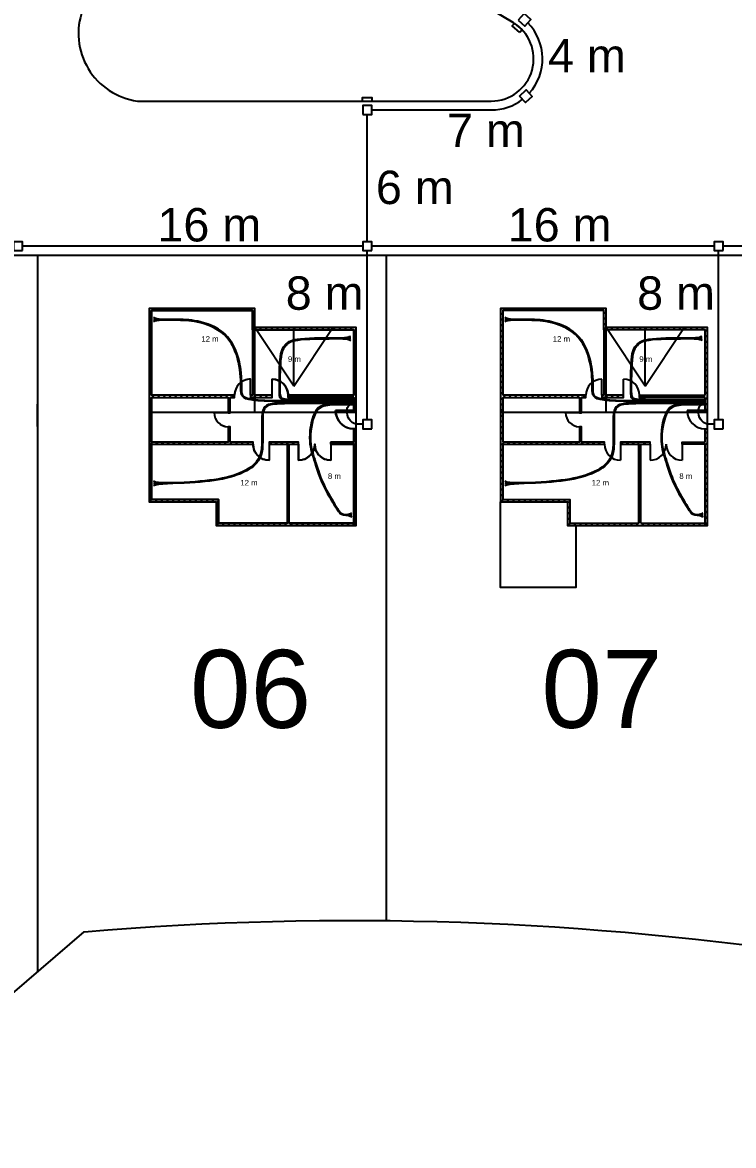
# Model space of a CAD drawing. Header units: millimetres. Extents: x 215 to 341, y 118 to 226.
# Drawn here: x 256.9 to 288.9, y 118.4 to 168.8 of the extents above; entities that cross this region are included whole.
import ezdxf

# ---------------------------------------------------------------- set-up
doc = ezdxf.new("R2010")
doc.units = ezdxf.units.MM
for name, color, linetype in [('AÑADIDOS', 7, 'Continuous'), ('CANALIZACION INTERIOR', 94, 'Continuous'), ('CANALIZACION INTERIOR 4 y 6', 94, 'Continuous'), ('CANALIZACION PRINCIPAL', 245, 'Continuous'), ('CANALIZACION SECUNDARIA', 170, 'Continuous'), ('CANALIZACIONES IMPRIMIR', 84, 'Continuous'), ('CUBIERTAS', 7, 'Continuous'), ('NUMERACIÓN VIVIENDAS', 7, 'Continuous'), ('PARCELAS', 7, 'Continuous'), ('PLANTAS', 7, 'Continuous'), ('PLANTAS 4 Y 6 PARA IMPRESION', 7, 'Continuous'), ('TEXTO', 7, 'Continuous')]:
    doc.layers.add(name, color=color, linetype=linetype)
doc.styles.get("Standard").update_dxf_attribs({"font": 'arial.ttf'})
pattern_1 = [(45, (-3057.65596, -1891.84073), (-0.127279221, 0.127279221), []), (45, (-3057.65236, -1891.84073), (-0.127279221, 0.127279221), [])]

# ---------------------------------------------------------------- blocks, each defined once
blk = doc.blocks.new('TRAZADO INTERIOR1')
at = {"layer": 'PLANTAS'}
h = blk.add_hatch(dxfattribs=at)
h.set_pattern_fill('JIS_LC_20', color=256, scale=0.009)
h.set_pattern_definition(pattern_1)
h.paths.add_polyline_path([(4.741, -0.963), (9.192, -0.963), (9.192, -3.9), (6.241, -3.9), (6.241, -4), (9.192, -4), (9.192, -4.59), (9.292, -4.59), (9.292, -0.863), (4.741, -0.863), (4.741, 0), (0, 0), (0, -0.863), (0, -8.68), (3.01, -8.68), (3.01, -9.744), (9.292, -9.744), (9.292, -8.68), (9.292, -5.41), (9.192, -5.41), (9.192, -6), (8.152, -6), (8.152, -6.1), (9.192, -6.1), (9.192, -8.68), (9.192, -9.644), (6.292, -9.644), (6.292, -6.1), (6.712, -6.1), (6.712, -6), (5.385, -6), (5.385, -6.1), (6.192, -6.1), (6.192, -9.644), (3.11, -9.644), (3.11, -8.58), (0.1, -8.58), (0.1, -6.1), (4.665, -6.1), (4.665, -6), (3.641, -6), (3.641, -5.31), (3.541, -5.31), (3.541, -6), (0.1, -6), (0.1, -4), (3.541, -4), (3.541, -4.69), (3.641, -4.69), (3.641, -4), (3.831, -4), (3.831, -3.9), (0.1, -3.9), (0.1, -0.863), (0.1, -0.1), (4.641, -0.1), (4.641, -0.963), (4.641, -3.9), (4.551, -3.9), (4.551, -4), (4.741, -4), (5.521, -4), (5.521, -3.9), (4.741, -3.9)])
for p, q in [((9.192, -4.59), (9.292, -4.59)), ((9.192, -5.41), (9.292, -5.41)), ((9.292, -7.28), (9.292, -7.28))]:
    blk.add_line(p, q)
for points in [[(9.292, -4.59), (9.292, -0.863), (4.741, -0.863), (4.741, 0), (0, 0), (0, -0.863), (0, -8.68), (3.01, -8.68), (3.01, -9.744), (9.292, -9.744), (9.292, -8.68), (9.292, -5.41)], [(4.641, -0.963), (4.641, -0.1), (0.1, -0.1), (0.1, -0.863), (0.1, -3.9)], [(4.641, -0.863), (4.641, -3.9), (4.551, -3.9), (4.551, -4), (5.521, -4), (5.521, -3.9), (4.741, -3.9), (4.741, -0.963)], [(9.192, -3.9), (9.192, -0.963), (4.741, -0.963)], [(0.1, -4), (3.541, -4), (3.541, -4.69), (3.641, -4.69), (3.641, -4), (3.831, -4), (3.831, -3.9), (0.1, -3.9)], [(0.1, -4), (0.1, -6)], [(3.759, -4), (3.831, -4), (3.641, -4)], [(4.61, -4), (4.741, -4), (4.551, -4)], [(9.192, -4), (6.241, -4), (6.241, -3.9), (9.192, -3.9)], [(9.192, -4.59), (9.192, -4)], [(0.1, -6.1), (4.665, -6.1), (4.665, -6), (3.641, -6), (3.641, -5.31), (3.541, -5.31), (3.541, -6), (0.1, -6)], [(9.192, -6), (9.192, -5.41)], [(6.292, -9.644), (6.292, -6.1), (6.712, -6.1), (6.712, -6), (5.385, -6), (5.385, -6.1), (6.192, -6.1), (6.192, -9.644)], [(9.192, -6.1), (8.152, -6.1), (8.152, -6), (9.192, -6)], [(0.1, -6.1), (0.1, -8.58), (3.11, -8.58), (3.11, -9.644), (6.192, -9.644)], [(6.292, -9.644), (9.192, -9.644), (9.192, -8.68), (9.192, -6.1)]]:
    blk.add_lwpolyline(points)
for p, q in [((4.551, -3.9), (4.551, -3.18)), ((5.521, -3.9), (5.521, -3.18)), ((3.541, -4.69), (2.921, -4.69)), ((9.192, -4.59), (8.372, -4.59)), ((5.385, -6.1), (5.385, -6.82)), ((6.712, -6.1), (6.712, -6.82)), ((8.152, -6.1), (8.152, -6.82))]:
    blk.add_line(p, q, dxfattribs=at)
for centre, radius, start, end in [((4.551, -3.9), 0.72, 90, 180), ((5.521, -3.9), 0.72, 0, 90), ((3.541, -4.69), 0.62, 180, 270), ((9.192, -4.59), 0.82, 180, 270), ((5.385, -6.1), 0.72, 180, 270), ((6.712, -6.1), 0.72, 270, 0), ((8.152, -6.1), 0.72, 180, 270)]:
    blk.add_arc(centre, radius, start, end, dxfattribs=at)
blk = doc.blocks.new('TRAZADO INTERIOR')
for p, q in [((4.741, 0), (0, 0)), ((0, 0), (0, -0.863)), ((4.741, -0.863), (4.741, 0)), ((0, -0.863), (0, -8.68)), ((4.741, -4.655), (4.741, -0.863)), ((9.292, -0.863), (4.741, -0.863)), ((6.491, -3.487), (4.741, -0.863)), ((6.491, -3.487), (6.491, -0.863)), ((6.491, -3.487), (8.242, -0.863)), ((9.292, -8.68), (9.292, -0.863)), ((0, -4.655), (9.292, -4.655)), ((0, -8.68), (3.01, -8.68))]:
    blk.add_line(p, q)
blk.add_lwpolyline([(3.01, -8.68), (3.01, -9.744), (9.292, -9.744), (9.292, -8.68)])
blk = doc.blocks.new('Dibujo1')
at = {"layer": 'PLANTAS 4 Y 6 PARA IMPRESION'}
h = blk.add_hatch(dxfattribs=at)
h.set_pattern_fill('JIS_LC_20', color=256, scale=0.009)
h.set_pattern_definition(pattern_1)
h.paths.add_polyline_path([(4.741, -0.963), (9.192, -0.963), (9.192, -3.9), (6.241, -3.9), (6.241, -4), (9.192, -4), (9.192, -4.59), (9.292, -4.59), (9.292, -0.863), (4.741, -0.863), (4.741, 0), (0, 0), (0, -0.863), (0, -8.68), (3.01, -8.68), (3.01, -9.744), (9.292, -9.744), (9.292, -8.68), (9.292, -5.41), (9.192, -5.41), (9.192, -6), (8.152, -6), (8.152, -6.1), (9.192, -6.1), (9.192, -8.68), (9.192, -9.644), (6.292, -9.644), (6.292, -6.1), (6.712, -6.1), (6.712, -6), (5.385, -6), (5.385, -6.1), (6.192, -6.1), (6.192, -9.644), (3.11, -9.644), (3.11, -8.58), (0.1, -8.58), (0.1, -6.1), (4.665, -6.1), (4.665, -6), (3.641, -6), (3.641, -5.31), (3.541, -5.31), (3.541, -6), (0.1, -6), (0.1, -4), (3.541, -4), (3.541, -4.69), (3.641, -4.69), (3.641, -4), (3.831, -4), (3.831, -3.9), (0.1, -3.9), (0.1, -0.863), (0.1, -0.1), (4.641, -0.1), (4.641, -0.963), (4.641, -3.9), (4.551, -3.9), (4.551, -4), (4.741, -4), (5.521, -4), (5.521, -3.9), (4.741, -3.9)])
blk.add_line((9.292, -7.28), (9.292, -7.28), dxfattribs=at)
blk.add_line((9.292, -7.28), (9.292, -7.28), dxfattribs=at)
blk.add_lwpolyline([(8.372, -4.59), (9.192, -4.59), (9.292, -4.59), (9.292, -0.863), (4.741, -0.863), (4.741, 0), (0, 0), (0, -0.863), (0, -8.68), (3.01, -8.68), (3.01, -9.744), (9.292, -9.744), (9.292, -8.68), (9.292, -5.41), (9.192, -5.41, -0.414214)], format="xyb", close=True, dxfattribs=at)
for points in [[(9.192, -5.41), (9.192, -6), (8.152, -6), (8.152, -6.1), (9.192, -6.1), (9.192, -8.68), (9.192, -9.644), (6.292, -9.644), (6.292, -6.1), (6.712, -6.1), (6.712, -6), (5.385, -6), (5.385, -6.1), (6.192, -6.1), (6.192, -9.644), (3.11, -9.644), (3.11, -8.58), (0.1, -8.58), (0.1, -6.1), (4.665, -6.1), (4.665, -6), (3.641, -6), (3.641, -5.31), (3.541, -5.31), (3.541, -6), (0.1, -6), (0.1, -4), (3.541, -4), (3.541, -4.69), (3.641, -4.69), (3.641, -4), (3.831, -4), (3.831, -3.9), (0.1, -3.9), (0.1, -0.863), (0.1, -0.1), (4.641, -0.1), (4.641, -0.963)], [(4.641, -0.863), (4.641, -3.9), (4.551, -3.9), (4.551, -4), (5.521, -4), (5.521, -3.9), (4.741, -3.9), (4.741, -0.963), (9.192, -0.963), (9.192, -3.9), (6.241, -3.9), (6.241, -4), (9.192, -4), (9.192, -4.59)], [(3.759, -4), (3.831, -4), (3.641, -4)], [(4.61, -4), (4.741, -4), (4.551, -4)]]:
    blk.add_lwpolyline(points, dxfattribs=at)
for points in [[(4.551, -3.9), (4.551, -3.18, 0.414214), (3.831, -3.9)], [(5.521, -3.9), (5.521, -3.18, -0.414214), (6.241, -3.9)], [(3.541, -4.69), (2.921, -4.69, 0.414214), (3.541, -5.31)], [(5.385, -6.1), (5.385, -6.82, -0.414214), (4.665, -6.1)], [(8.152, -6.1), (8.152, -6.82, -0.414214), (7.432, -6.1, -0.414214), (6.712, -6.82), (6.712, -6.1)]]:
    blk.add_lwpolyline(points, format="xyb", dxfattribs=at)
blk = doc.blocks.new('CANALIZACION INTERIOR')
at = {"layer": 'CANALIZACION INTERIOR'}
for points in [[(9.192, -4.162), (8.172, -4.161), (7.315, -4.16), (6.604, -4.158), (6.024, -4.153), (5.557, -4.144), (5.188, -4.132), (4.9, -4.115), (4.678, -4.092), (4.506, -4.062), (4.377, -4.025), (4.284, -3.979), (4.222, -3.924), (4.184, -3.859), (4.165, -3.782), (4.158, -3.694), (4.157, -3.592), (4.157, -3.477), (4.155, -3.349), (4.151, -3.21), (4.144, -3.062), (4.131, -2.906), (4.113, -2.743), (4.087, -2.576), (4.052, -2.405), (4.008, -2.233), (3.954, -2.061), (3.889, -1.891), (3.813, -1.726), (3.726, -1.567), (3.627, -1.416), (3.517, -1.276), (3.394, -1.149), (3.258, -1.035), (3.113, -0.936), (2.961, -0.849), (2.803, -0.774), (2.644, -0.711), (2.486, -0.658), (2.331, -0.614), (2.183, -0.579), (2.042, -0.552), (1.909, -0.532), (1.78, -0.517), (1.654, -0.507), (1.529, -0.502), (1.402, -0.499), (1.273, -0.499), (1.138, -0.5), (0.997, -0.501), (0.853, -0.501), (0.711, -0.499), (0.575, -0.493), (0.45, -0.483), (0.341, -0.466), (0.251, -0.441), (0.187, -0.408)], [(9.192, -4.182), (8.171, -4.181), (7.313, -4.18), (6.601, -4.178), (6.018, -4.172), (5.549, -4.164), (5.177, -4.151), (4.887, -4.132), (4.663, -4.108), (4.489, -4.077), (4.359, -4.038), (4.265, -3.991), (4.203, -3.934), (4.165, -3.867), (4.145, -3.789), (4.138, -3.699), (4.137, -3.596), (4.137, -3.48), (4.135, -3.352), (4.131, -3.213), (4.124, -3.065), (4.111, -2.909), (4.093, -2.747), (4.067, -2.581), (4.033, -2.411), (3.989, -2.24), (3.935, -2.069), (3.871, -1.9), (3.796, -1.736), (3.71, -1.578), (3.612, -1.429), (3.502, -1.29), (3.38, -1.163), (3.246, -1.051), (3.102, -0.952), (2.95, -0.866), (2.794, -0.792), (2.636, -0.729), (2.479, -0.677), (2.326, -0.633), (2.178, -0.599), (2.038, -0.572), (1.906, -0.551), (1.777, -0.537), (1.652, -0.527), (1.527, -0.521), (1.401, -0.517), (1.272, -0.516), (1.137, -0.515), (0.996, -0.514), (0.852, -0.513), (0.71, -0.513), (0.575, -0.512), (0.45, -0.511), (0.341, -0.51), (0.251, -0.509), (0.187, -0.508)], [(9.192, -4.202), (8.171, -4.201), (7.311, -4.2), (6.597, -4.198), (6.012, -4.192), (5.541, -4.183), (5.167, -4.169), (4.875, -4.15), (4.648, -4.125), (4.473, -4.092), (4.341, -4.052), (4.246, -4.003), (4.183, -3.944), (4.145, -3.875), (4.125, -3.796), (4.118, -3.704), (4.117, -3.6), (4.117, -3.483), (4.115, -3.354), (4.111, -3.215), (4.104, -3.067), (4.092, -2.912), (4.073, -2.751), (4.048, -2.585), (4.014, -2.416), (3.97, -2.246), (3.917, -2.076), (3.853, -1.909), (3.779, -1.746), (3.693, -1.589), (3.596, -1.441), (3.487, -1.303), (3.366, -1.178), (3.233, -1.067), (3.09, -0.969), (2.94, -0.883), (2.785, -0.81), (2.629, -0.748), (2.473, -0.695), (2.32, -0.652), (2.173, -0.618), (2.035, -0.591), (1.902, -0.571), (1.775, -0.556), (1.65, -0.546), (1.526, -0.539), (1.4, -0.535), (1.271, -0.532), (1.137, -0.53), (0.996, -0.527), (0.852, -0.526), (0.71, -0.526), (0.575, -0.53), (0.45, -0.539), (0.341, -0.554), (0.251, -0.577), (0.187, -0.609)], [(9.192, -4.142), (8.209, -4.141), (7.453, -4.141), (6.893, -4.138), (6.498, -4.133), (6.237, -4.125), (6.078, -4.113), (5.991, -4.097), (5.944, -4.075), (5.911, -4.046), (5.886, -4.01), (5.869, -3.963), (5.857, -3.904), (5.85, -3.83), (5.846, -3.741), (5.845, -3.633), (5.845, -3.505), (5.845, -3.357), (5.845, -3.191), (5.847, -3.015), (5.851, -2.834), (5.857, -2.653), (5.866, -2.478), (5.878, -2.315), (5.895, -2.17), (5.916, -2.046), (5.941, -1.942), (5.97, -1.856), (6.002, -1.785), (6.036, -1.726), (6.073, -1.677), (6.112, -1.634), (6.151, -1.595), (6.192, -1.558), (6.237, -1.522), (6.291, -1.489), (6.356, -1.457), (6.438, -1.429), (6.539, -1.403), (6.663, -1.38), (6.815, -1.362), (6.996, -1.347), (7.2, -1.336), (7.418, -1.328), (7.643, -1.323), (7.866, -1.319), (8.079, -1.318), (8.274, -1.317), (8.442, -1.317), (8.578, -1.317), (8.686, -1.316), (8.771, -1.313), (8.838, -1.308), (8.894, -1.299), (8.945, -1.285), (8.997, -1.266), (9.054, -1.24)], [(9.192, -4.122), (8.209, -4.121), (7.455, -4.121), (6.897, -4.118), (6.504, -4.114), (6.245, -4.106), (6.089, -4.095), (6.004, -4.079), (5.959, -4.058), (5.928, -4.031), (5.904, -3.996), (5.888, -3.951), (5.876, -3.894), (5.87, -3.822), (5.866, -3.734), (5.865, -3.628), (5.865, -3.502), (5.865, -3.354), (5.865, -3.19), (5.867, -3.014), (5.871, -2.834), (5.877, -2.653), (5.886, -2.479), (5.898, -2.317), (5.914, -2.172), (5.935, -2.049), (5.96, -1.947), (5.989, -1.862), (6.021, -1.793), (6.055, -1.735), (6.091, -1.688), (6.129, -1.646), (6.168, -1.609), (6.207, -1.573), (6.251, -1.538), (6.304, -1.505), (6.368, -1.475), (6.448, -1.447), (6.547, -1.421), (6.671, -1.4), (6.821, -1.381), (7.001, -1.367), (7.204, -1.356), (7.422, -1.349), (7.646, -1.344), (7.869, -1.34), (8.082, -1.339), (8.277, -1.338), (8.446, -1.338), (8.582, -1.338), (8.69, -1.338), (8.775, -1.338), (8.843, -1.338), (8.899, -1.339), (8.949, -1.339), (8.999, -1.34), (9.054, -1.34)], [(9.192, -4.102), (8.21, -4.101), (7.457, -4.101), (6.9, -4.098), (6.51, -4.094), (6.253, -4.087), (6.099, -4.076), (6.016, -4.061), (5.974, -4.042), (5.944, -4.016), (5.922, -3.982), (5.906, -3.939), (5.896, -3.884), (5.889, -3.814), (5.886, -3.728), (5.885, -3.624), (5.885, -3.499), (5.885, -3.353), (5.885, -3.19), (5.887, -3.015), (5.891, -2.835), (5.897, -2.656), (5.905, -2.482), (5.918, -2.321), (5.934, -2.177), (5.955, -2.055), (5.98, -1.954), (6.008, -1.871), (6.04, -1.803), (6.073, -1.746), (6.109, -1.7), (6.146, -1.659), (6.184, -1.623), (6.223, -1.588), (6.265, -1.554), (6.316, -1.522), (6.379, -1.492), (6.457, -1.465), (6.556, -1.44), (6.677, -1.419), (6.827, -1.401), (7.006, -1.387), (7.207, -1.376), (7.424, -1.369), (7.648, -1.364), (7.871, -1.36), (8.083, -1.359), (8.278, -1.358), (8.447, -1.358), (8.584, -1.358), (8.693, -1.359), (8.778, -1.363), (8.846, -1.368), (8.902, -1.378), (8.952, -1.393), (9.001, -1.414), (9.054, -1.441)], [(9.192, -4.222), (8.083, -4.222), (7.213, -4.224), (6.551, -4.229), (6.066, -4.239), (5.726, -4.255), (5.5, -4.279), (5.356, -4.313), (5.264, -4.358), (5.195, -4.415), (5.143, -4.484), (5.107, -4.563), (5.082, -4.651), (5.067, -4.746), (5.059, -4.847), (5.056, -4.953), (5.056, -5.063), (5.056, -5.175), (5.056, -5.288), (5.056, -5.401), (5.056, -5.513), (5.056, -5.623), (5.056, -5.729), (5.056, -5.83), (5.056, -5.925), (5.056, -6.013), (5.055, -6.096), (5.053, -6.174), (5.048, -6.248), (5.042, -6.32), (5.031, -6.39), (5.017, -6.46), (4.998, -6.531), (4.973, -6.604), (4.942, -6.678), (4.903, -6.752), (4.856, -6.828), (4.8, -6.903), (4.733, -6.978), (4.655, -7.051), (4.565, -7.123), (4.462, -7.193), (4.346, -7.26), (4.219, -7.324), (4.082, -7.385), (3.936, -7.442), (3.781, -7.495), (3.619, -7.544), (3.45, -7.588), (3.276, -7.627), (3.095, -7.661), (2.907, -7.691), (2.71, -7.718), (2.504, -7.741), (2.288, -7.762), (2.06, -7.78), (1.82, -7.797), (1.568, -7.813), (1.311, -7.826), (1.059, -7.835), (0.821, -7.838), (0.606, -7.834), (0.422, -7.821), (0.28, -7.796), (0.187, -7.76)], [(9.192, -4.242), (8.083, -4.242), (7.215, -4.244), (6.555, -4.249), (6.072, -4.258), (5.734, -4.274), (5.511, -4.298), (5.369, -4.331), (5.279, -4.375), (5.212, -4.43), (5.161, -4.498), (5.125, -4.575), (5.101, -4.661), (5.086, -4.754), (5.079, -4.853), (5.076, -4.958), (5.076, -5.067), (5.076, -5.178), (5.076, -5.29), (5.076, -5.402), (5.076, -5.514), (5.076, -5.623), (5.076, -5.729), (5.076, -5.83), (5.076, -5.926), (5.076, -6.015), (5.075, -6.098), (5.073, -6.176), (5.068, -6.251), (5.061, -6.323), (5.051, -6.394), (5.036, -6.465), (5.017, -6.537), (4.991, -6.611), (4.96, -6.686), (4.921, -6.762), (4.873, -6.838), (4.816, -6.915), (4.749, -6.99), (4.67, -7.065), (4.579, -7.138), (4.474, -7.208), (4.358, -7.276), (4.23, -7.341), (4.092, -7.402), (3.945, -7.46), (3.789, -7.514), (3.626, -7.563), (3.456, -7.607), (3.281, -7.646), (3.1, -7.68), (2.911, -7.71), (2.714, -7.737), (2.508, -7.759), (2.291, -7.779), (2.063, -7.797), (1.822, -7.812), (1.569, -7.826), (1.313, -7.838), (1.06, -7.849), (0.822, -7.857), (0.606, -7.862), (0.423, -7.865), (0.28, -7.864), (0.187, -7.861)], [(9.192, -4.262), (8.083, -4.262), (7.216, -4.264), (6.558, -4.268), (6.078, -4.278), (5.743, -4.293), (5.521, -4.316), (5.382, -4.348), (5.294, -4.391), (5.228, -4.446), (5.179, -4.511), (5.144, -4.587), (5.12, -4.671), (5.106, -4.762), (5.099, -4.86), (5.096, -4.963), (5.096, -5.07), (5.096, -5.18), (5.096, -5.291), (5.096, -5.403), (5.096, -5.514), (5.096, -5.623), (5.096, -5.729), (5.096, -5.831), (5.096, -5.927), (5.096, -6.016), (5.095, -6.099), (5.093, -6.178), (5.088, -6.254), (5.081, -6.327), (5.07, -6.399), (5.055, -6.47), (5.036, -6.543), (5.01, -6.618), (4.978, -6.694), (4.938, -6.771), (4.89, -6.849), (4.832, -6.926), (4.764, -7.003), (4.684, -7.079), (4.592, -7.152), (4.487, -7.224), (4.37, -7.292), (4.241, -7.358), (4.102, -7.42), (3.953, -7.478), (3.796, -7.532), (3.633, -7.582), (3.462, -7.626), (3.287, -7.665), (3.105, -7.7), (2.915, -7.73), (2.718, -7.756), (2.511, -7.778), (2.294, -7.797), (2.065, -7.813), (1.824, -7.827), (1.572, -7.839), (1.315, -7.85), (1.062, -7.862), (0.823, -7.875), (0.608, -7.89), (0.423, -7.909), (0.28, -7.932), (0.187, -7.961)], [(9.192, -4.282), (8.797, -4.282), (8.472, -4.286), (8.207, -4.296), (7.995, -4.317), (7.827, -4.35), (7.695, -4.4), (7.59, -4.47), (7.505, -4.562), (7.432, -4.68), (7.37, -4.819), (7.318, -4.974), (7.276, -5.14), (7.244, -5.312), (7.221, -5.485), (7.208, -5.654), (7.204, -5.813), (7.208, -5.96), (7.22, -6.095), (7.238, -6.22), (7.262, -6.339), (7.291, -6.453), (7.323, -6.565), (7.359, -6.678), (7.395, -6.795), (7.433, -6.916), (7.473, -7.043), (7.514, -7.174), (7.559, -7.309), (7.607, -7.448), (7.661, -7.59), (7.719, -7.735), (7.784, -7.882), (7.856, -8.03), (7.932, -8.177), (8.011, -8.321), (8.091, -8.46), (8.17, -8.592), (8.244, -8.715), (8.313, -8.826), (8.374, -8.922), (8.426, -9.004), (8.469, -9.071), (8.507, -9.125), (8.541, -9.167), (8.572, -9.2), (8.604, -9.225), (8.639, -9.242), (8.677, -9.255), (8.722, -9.264), (8.771, -9.271), (8.824, -9.279), (8.88, -9.287), (8.936, -9.299), (8.993, -9.317), (9.048, -9.341), (9.101, -9.374)], [(9.192, -4.302), (8.798, -4.302), (8.474, -4.306), (8.211, -4.316), (8.001, -4.336), (7.835, -4.369), (7.705, -4.419), (7.603, -4.487), (7.52, -4.579), (7.449, -4.695), (7.388, -4.832), (7.337, -4.986), (7.295, -5.15), (7.264, -5.32), (7.241, -5.491), (7.228, -5.658), (7.224, -5.816), (7.228, -5.961), (7.24, -6.095), (7.258, -6.22), (7.282, -6.337), (7.311, -6.451), (7.343, -6.563), (7.378, -6.676), (7.415, -6.792), (7.453, -6.913), (7.492, -7.039), (7.534, -7.17), (7.578, -7.304), (7.627, -7.443), (7.68, -7.584), (7.738, -7.728), (7.803, -7.875), (7.874, -8.022), (7.95, -8.168), (8.029, -8.312), (8.108, -8.451), (8.186, -8.582), (8.26, -8.704), (8.327, -8.814), (8.387, -8.91), (8.438, -8.99), (8.48, -9.057), (8.516, -9.11), (8.548, -9.152), (8.579, -9.185), (8.609, -9.209), (8.642, -9.228), (8.68, -9.241), (8.723, -9.252), (8.772, -9.26), (8.825, -9.265), (8.88, -9.269), (8.937, -9.272), (8.993, -9.273), (9.048, -9.273), (9.101, -9.273)], [(9.192, -4.322), (8.798, -4.322), (8.475, -4.326), (8.214, -4.336), (8.006, -4.356), (7.843, -4.388), (7.716, -4.437), (7.616, -4.505), (7.535, -4.596), (7.465, -4.71), (7.405, -4.846), (7.355, -4.997), (7.315, -5.16), (7.283, -5.328), (7.261, -5.497), (7.248, -5.662), (7.244, -5.819), (7.248, -5.963), (7.26, -6.095), (7.278, -6.219), (7.302, -6.336), (7.331, -6.449), (7.363, -6.561), (7.398, -6.673), (7.435, -6.789), (7.473, -6.909), (7.512, -7.035), (7.553, -7.165), (7.597, -7.3), (7.646, -7.437), (7.699, -7.578), (7.757, -7.722), (7.821, -7.867), (7.892, -8.014), (7.968, -8.16), (8.046, -8.303), (8.125, -8.441), (8.202, -8.571), (8.275, -8.692), (8.342, -8.802), (8.401, -8.897), (8.45, -8.977), (8.49, -9.042), (8.525, -9.095), (8.556, -9.137), (8.585, -9.169), (8.614, -9.194), (8.646, -9.213), (8.682, -9.228), (8.725, -9.24), (8.773, -9.248), (8.825, -9.252), (8.88, -9.251), (8.937, -9.244), (8.993, -9.229), (9.048, -9.205), (9.101, -9.173)]]:
    blk.add_lwpolyline(points, dxfattribs=at)
at = {"layer": 'PLANTAS'}
blk.add_blockref('TRAZADO INTERIOR1', (0, 0), dxfattribs=at)
at = {"layer": 'TEXTO'}
for s, p in [('12 m', (2.344, -1.496)), ('9 m', (6.231, -2.399)), ('8 m', (8.027, -7.654)), ('12 m', (4.094, -7.949))]:
    blk.add_text(s, height=0.25, dxfattribs=at).set_placement(p)

msp = doc.modelspace()

# ---------------------------------------------------------------- linework, layer by layer
at = {"layer": 'AÑADIDOS'}
msp.add_lwpolyline([(281.795, 146.208), (281.795, 143.423), (278.411, 143.423), (278.411, 147.272), (281.421, 147.272), (281.421, 146.208), (281.795, 146.208)], dxfattribs=at)
at = {"layer": 'CANALIZACION PRINCIPAL'}
for points in [[(279.199, 168.892), (279.495, 168.623), (279.764, 168.92), (279.468, 169.188)], [(279.282, 168.344), (278.939, 168.636), (279.037, 168.75), (279.379, 168.458)], [(272.199, 165.261), (272.649, 165.261), (272.649, 165.411), (272.199, 165.411)], [(279.266, 165.488), (279.56, 165.76), (279.831, 165.466), (279.537, 165.195)], [(272.224, 164.661), (272.624, 164.661), (272.624, 165.061), (272.224, 165.061)]]:
    msp.add_lwpolyline(points, close=True, dxfattribs=at)
msp.add_lwpolyline([(272.624, 164.861), (277.996, 164.861, 0.166081), (279.402, 165.341)], format="xyb", dxfattribs=at)
msp.add_arc((278.01, 167.158), 2.287, 317.5031, 44.8946, dxfattribs=at)
at = {"layer": 'CANALIZACION SECUNDARIA'}
for p, q in [((272.424, 158.946), (272.424, 164.661)), ((272.224, 158.746), (256.943, 158.746)), ((272.424, 150.952), (272.424, 158.546)), ((288.003, 158.746), (272.624, 158.746)), ((288.203, 150.952), (288.203, 158.546)), ((302.741, 158.746), (288.403, 158.746))]:
    msp.add_line(p, q, dxfattribs=at)
for points in [[(256.943, 158.546), (256.943, 158.946), (256.543, 158.946), (256.543, 158.546)], [(272.624, 158.546), (272.624, 158.946), (272.224, 158.946), (272.224, 158.546)], [(288.403, 158.546), (288.403, 158.946), (288.003, 158.946), (288.003, 158.546)], [(272.624, 150.552), (272.624, 150.952), (272.224, 150.952), (272.224, 150.552)], [(288.403, 150.552), (288.403, 150.952), (288.003, 150.952), (288.003, 150.552)]]:
    msp.add_lwpolyline(points, close=True, dxfattribs=at)
for points in [[(272.224, 150.752), (272.024, 150.752, -0.414214), (271.524, 151.252), (271.524, 151.407, -0.414214), (271.774, 151.657), (271.824, 151.657)], [(288.003, 150.752), (287.803, 150.752, -0.414214), (287.303, 151.252), (287.303, 151.407, -0.414214), (287.553, 151.657), (287.603, 151.657)]]:
    msp.add_lwpolyline(points, format="xyb", dxfattribs=at)
at = {"layer": 'CANALIZACIONES IMPRIMIR'}
for points in [[(271.824, 151.791), (270.805, 151.791), (269.948, 151.792), (269.237, 151.795), (268.657, 151.8), (268.19, 151.808), (267.821, 151.82), (267.533, 151.838), (267.311, 151.861), (267.139, 151.891), (267.01, 151.928), (266.917, 151.973), (266.855, 152.028), (266.817, 152.094), (266.798, 152.17), (266.791, 152.259), (266.79, 152.36), (266.79, 152.476), (266.788, 152.604), (266.784, 152.742), (266.777, 152.89), (266.764, 153.047), (266.746, 153.209), (266.72, 153.376), (266.685, 153.547), (266.641, 153.719), (266.587, 153.892), (266.522, 154.061), (266.446, 154.227), (266.359, 154.386), (266.26, 154.536), (266.15, 154.676), (266.027, 154.804), (265.891, 154.917), (265.746, 155.017), (265.594, 155.103), (265.436, 155.178), (265.277, 155.241), (265.119, 155.295), (264.964, 155.338), (264.816, 155.373), (264.675, 155.4), (264.542, 155.421), (264.413, 155.435), (264.287, 155.445), (264.162, 155.451), (264.035, 155.453), (263.906, 155.453), (263.771, 155.452), (263.63, 155.451), (263.486, 155.451), (263.343, 155.453), (263.208, 155.459), (263.083, 155.47), (262.974, 155.487), (262.884, 155.511), (262.82, 155.545)], [(271.824, 151.771), (270.804, 151.771), (269.946, 151.772), (269.234, 151.775), (268.651, 151.78), (268.182, 151.789), (267.81, 151.802), (267.52, 151.82), (267.296, 151.844), (267.122, 151.875), (266.992, 151.914), (266.898, 151.961), (266.835, 152.018), (266.797, 152.085), (266.778, 152.163), (266.771, 152.253), (266.77, 152.356), (266.77, 152.472), (266.768, 152.601), (266.764, 152.74), (266.757, 152.888), (266.744, 153.043), (266.726, 153.205), (266.7, 153.372), (266.666, 153.542), (266.622, 153.713), (266.568, 153.884), (266.504, 154.052), (266.429, 154.217), (266.342, 154.374), (266.245, 154.524), (266.135, 154.663), (266.013, 154.789), (265.879, 154.902), (265.735, 155), (265.583, 155.086), (265.427, 155.16), (265.269, 155.223), (265.112, 155.276), (264.959, 155.319), (264.811, 155.354), (264.671, 155.381), (264.539, 155.401), (264.41, 155.416), (264.285, 155.426), (264.16, 155.432), (264.034, 155.435), (263.905, 155.437), (263.77, 155.437), (263.629, 155.438), (263.485, 155.439), (263.343, 155.44), (263.208, 155.441), (263.083, 155.442), (262.974, 155.443), (262.884, 155.443), (262.82, 155.444)], [(271.824, 151.751), (270.804, 151.751), (269.944, 151.752), (269.23, 151.755), (268.645, 151.76), (268.174, 151.77), (267.8, 151.783), (267.507, 151.802), (267.281, 151.828), (267.105, 151.86), (266.974, 151.9), (266.879, 151.95), (266.816, 152.008), (266.778, 152.077), (266.758, 152.157), (266.751, 152.248), (266.75, 152.352), (266.75, 152.469), (266.748, 152.598), (266.744, 152.737), (266.737, 152.885), (266.725, 153.04), (266.706, 153.202), (266.681, 153.367), (266.647, 153.536), (266.603, 153.706), (266.55, 153.876), (266.486, 154.044), (266.412, 154.207), (266.326, 154.363), (266.229, 154.511), (266.12, 154.649), (265.999, 154.774), (265.866, 154.886), (265.723, 154.984), (265.573, 155.069), (265.418, 155.142), (265.261, 155.205), (265.105, 155.257), (264.953, 155.3), (264.806, 155.334), (264.668, 155.361), (264.535, 155.382), (264.408, 155.396), (264.283, 155.406), (264.159, 155.413), (264.033, 155.417), (263.904, 155.42), (263.77, 155.422), (263.629, 155.425), (263.485, 155.427), (263.343, 155.426), (263.208, 155.423), (263.083, 155.414), (262.974, 155.399), (262.884, 155.376), (262.82, 155.344)], [(271.824, 151.811), (270.842, 151.811), (270.086, 151.812), (269.526, 151.814), (269.131, 151.819), (268.87, 151.827), (268.711, 151.839), (268.624, 151.856), (268.577, 151.878), (268.544, 151.906), (268.519, 151.943), (268.502, 151.99), (268.49, 152.049), (268.483, 152.122), (268.479, 152.212), (268.478, 152.319), (268.478, 152.447), (268.478, 152.596), (268.478, 152.761), (268.48, 152.937), (268.484, 153.119), (268.49, 153.299), (268.499, 153.474), (268.511, 153.637), (268.528, 153.783), (268.549, 153.907), (268.574, 154.01), (268.603, 154.096), (268.635, 154.167), (268.669, 154.226), (268.706, 154.276), (268.745, 154.318), (268.784, 154.357), (268.825, 154.395), (268.87, 154.43), (268.924, 154.464), (268.989, 154.495), (269.071, 154.524), (269.172, 154.55), (269.296, 154.572), (269.448, 154.591), (269.629, 154.605), (269.833, 154.616), (270.051, 154.624), (270.276, 154.63), (270.499, 154.633), (270.712, 154.635), (270.907, 154.636), (271.075, 154.636), (271.211, 154.636), (271.319, 154.637), (271.404, 154.639), (271.471, 154.645), (271.527, 154.654), (271.578, 154.668), (271.63, 154.687), (271.687, 154.713)], [(271.824, 151.831), (270.842, 151.831), (270.088, 151.832), (269.53, 151.834), (269.137, 151.839), (268.878, 151.846), (268.722, 151.858), (268.637, 151.873), (268.592, 151.894), (268.561, 151.921), (268.537, 151.956), (268.52, 152.001), (268.509, 152.059), (268.502, 152.13), (268.499, 152.218), (268.498, 152.324), (268.498, 152.451), (268.498, 152.598), (268.498, 152.763), (268.5, 152.938), (268.504, 153.119), (268.51, 153.299), (268.519, 153.473), (268.531, 153.636), (268.547, 153.78), (268.568, 153.903), (268.593, 154.006), (268.622, 154.09), (268.654, 154.16), (268.688, 154.217), (268.724, 154.265), (268.762, 154.306), (268.8, 154.344), (268.84, 154.38), (268.884, 154.414), (268.936, 154.447), (269.001, 154.478), (269.081, 154.506), (269.18, 154.531), (269.304, 154.553), (269.454, 154.571), (269.634, 154.585), (269.837, 154.596), (270.055, 154.604), (270.279, 154.609), (270.502, 154.612), (270.715, 154.614), (270.91, 154.614), (271.079, 154.614), (271.215, 154.614), (271.323, 154.614), (271.408, 154.614), (271.476, 154.614), (271.532, 154.614), (271.582, 154.613), (271.632, 154.613), (271.687, 154.612)], [(271.824, 151.851), (270.843, 151.851), (270.089, 151.852), (269.533, 151.854), (269.143, 151.858), (268.886, 151.866), (268.732, 151.876), (268.649, 151.891), (268.607, 151.911), (268.577, 151.937), (268.555, 151.97), (268.539, 152.013), (268.529, 152.069), (268.522, 152.138), (268.519, 152.224), (268.518, 152.328), (268.517, 152.453), (268.518, 152.6), (268.518, 152.763), (268.52, 152.937), (268.524, 153.117), (268.53, 153.297), (268.538, 153.47), (268.551, 153.631), (268.567, 153.775), (268.588, 153.897), (268.613, 153.998), (268.641, 154.082), (268.673, 154.15), (268.706, 154.206), (268.742, 154.253), (268.779, 154.293), (268.817, 154.33), (268.856, 154.365), (268.898, 154.398), (268.949, 154.43), (269.012, 154.46), (269.09, 154.488), (269.189, 154.512), (269.31, 154.534), (269.46, 154.552), (269.638, 154.566), (269.84, 154.576), (270.057, 154.584), (270.281, 154.589), (270.503, 154.592), (270.716, 154.594), (270.911, 154.594), (271.08, 154.594), (271.217, 154.594), (271.326, 154.593), (271.411, 154.59), (271.479, 154.584), (271.535, 154.574), (271.585, 154.559), (271.634, 154.539), (271.687, 154.512)], [(271.824, 151.731), (270.715, 151.731), (269.846, 151.729), (269.184, 151.724), (268.699, 151.714), (268.359, 151.698), (268.133, 151.673), (267.989, 151.64), (267.897, 151.595), (267.828, 151.537), (267.776, 151.469), (267.739, 151.39), (267.715, 151.302), (267.7, 151.207), (267.692, 151.105), (267.689, 150.999), (267.689, 150.889), (267.689, 150.777), (267.689, 150.664), (267.689, 150.551), (267.689, 150.439), (267.689, 150.33), (267.689, 150.224), (267.689, 150.123), (267.689, 150.028), (267.689, 149.939), (267.688, 149.856), (267.686, 149.778), (267.681, 149.704), (267.675, 149.632), (267.664, 149.562), (267.65, 149.492), (267.631, 149.421), (267.606, 149.349), (267.575, 149.275), (267.536, 149.2), (267.489, 149.125), (267.433, 149.049), (267.366, 148.975), (267.288, 148.901), (267.198, 148.829), (267.095, 148.76), (266.979, 148.693), (266.852, 148.628), (266.715, 148.567), (266.569, 148.51), (266.414, 148.457), (266.252, 148.408), (266.083, 148.364), (265.909, 148.326), (265.728, 148.291), (265.54, 148.261), (265.343, 148.235), (265.137, 148.212), (264.921, 148.191), (264.693, 148.172), (264.453, 148.155), (264.201, 148.139), (263.944, 148.126), (263.692, 148.117), (263.454, 148.114), (263.239, 148.118), (263.055, 148.132), (262.913, 148.156), (262.82, 148.192)], [(271.824, 151.711), (270.716, 151.711), (269.848, 151.709), (269.188, 151.704), (268.705, 151.694), (268.367, 151.678), (268.144, 151.655), (268.002, 151.622), (267.912, 151.578), (267.845, 151.522), (267.794, 151.455), (267.758, 151.378), (267.734, 151.292), (267.719, 151.199), (267.712, 151.099), (267.709, 150.994), (267.709, 150.886), (267.709, 150.775), (267.709, 150.663), (267.709, 150.55), (267.709, 150.439), (267.709, 150.329), (267.709, 150.223), (267.709, 150.122), (267.709, 150.027), (267.709, 149.938), (267.708, 149.855), (267.706, 149.776), (267.701, 149.701), (267.694, 149.629), (267.684, 149.558), (267.669, 149.487), (267.65, 149.415), (267.624, 149.342), (267.593, 149.267), (267.554, 149.191), (267.506, 149.114), (267.449, 149.038), (267.382, 148.962), (267.303, 148.888), (267.212, 148.815), (267.107, 148.744), (266.991, 148.676), (266.863, 148.611), (266.725, 148.55), (266.577, 148.492), (266.422, 148.439), (266.259, 148.39), (266.089, 148.345), (265.914, 148.306), (265.733, 148.272), (265.544, 148.242), (265.347, 148.216), (265.141, 148.193), (264.924, 148.173), (264.696, 148.156), (264.455, 148.14), (264.202, 148.126), (263.945, 148.114), (263.693, 148.104), (263.455, 148.096), (263.239, 148.09), (263.056, 148.088), (262.913, 148.088), (262.82, 148.092)], [(271.824, 151.691), (270.716, 151.691), (269.849, 151.689), (269.191, 151.684), (268.711, 151.675), (268.376, 151.659), (268.154, 151.636), (268.015, 151.604), (267.927, 151.561), (267.861, 151.507), (267.812, 151.441), (267.777, 151.366), (267.753, 151.282), (267.739, 151.19), (267.732, 151.093), (267.729, 150.99), (267.729, 150.883), (267.729, 150.773), (267.729, 150.661), (267.729, 150.549), (267.729, 150.438), (267.729, 150.329), (267.729, 150.223), (267.729, 150.122), (267.729, 150.026), (267.729, 149.937), (267.728, 149.853), (267.726, 149.774), (267.721, 149.699), (267.714, 149.626), (267.703, 149.554), (267.688, 149.482), (267.669, 149.409), (267.643, 149.335), (267.611, 149.259), (267.571, 149.181), (267.523, 149.104), (267.465, 149.026), (267.397, 148.949), (267.317, 148.874), (267.225, 148.8), (267.12, 148.729), (267.002, 148.66), (266.874, 148.595), (266.735, 148.533), (266.586, 148.474), (266.429, 148.42), (266.265, 148.371), (266.095, 148.326), (265.92, 148.287), (265.738, 148.253), (265.548, 148.223), (265.351, 148.197), (265.144, 148.175), (264.927, 148.156), (264.698, 148.139), (264.457, 148.125), (264.205, 148.113), (263.947, 148.102), (263.695, 148.09), (263.456, 148.078), (263.241, 148.062), (263.056, 148.044), (262.913, 148.02), (262.82, 147.991)], [(271.824, 151.671), (271.43, 151.67), (271.105, 151.666), (270.84, 151.656), (270.628, 151.636), (270.46, 151.602), (270.328, 151.552), (270.223, 151.483), (270.138, 151.39), (270.065, 151.273), (270.003, 151.134), (269.951, 150.979), (269.909, 150.813), (269.877, 150.641), (269.854, 150.468), (269.841, 150.299), (269.837, 150.139), (269.841, 149.993), (269.853, 149.858), (269.871, 149.732), (269.895, 149.614), (269.924, 149.5), (269.956, 149.387), (269.991, 149.274), (270.028, 149.158), (270.066, 149.036), (270.105, 148.91), (270.147, 148.778), (270.192, 148.643), (270.24, 148.504), (270.294, 148.362), (270.352, 148.217), (270.417, 148.071), (270.489, 147.923), (270.565, 147.776), (270.644, 147.631), (270.724, 147.492), (270.803, 147.36), (270.877, 147.238), (270.946, 147.127), (271.007, 147.03), (271.059, 146.949), (271.102, 146.882), (271.14, 146.828), (271.174, 146.785), (271.205, 146.752), (271.237, 146.728), (271.272, 146.71), (271.31, 146.697), (271.355, 146.688), (271.404, 146.681), (271.457, 146.674), (271.513, 146.665), (271.569, 146.653), (271.626, 146.636), (271.681, 146.611), (271.733, 146.579)], [(271.824, 151.651), (271.431, 151.65), (271.106, 151.647), (270.844, 151.636), (270.634, 151.616), (270.468, 151.583), (270.338, 151.534), (270.236, 151.465), (270.153, 151.373), (270.082, 151.257), (270.021, 151.12), (269.969, 150.967), (269.928, 150.803), (269.897, 150.633), (269.874, 150.461), (269.861, 150.294), (269.857, 150.136), (269.861, 149.991), (269.873, 149.857), (269.891, 149.733), (269.915, 149.615), (269.944, 149.501), (269.976, 149.389), (270.011, 149.277), (270.048, 149.161), (270.086, 149.04), (270.125, 148.914), (270.167, 148.783), (270.211, 148.648), (270.26, 148.51), (270.313, 148.368), (270.371, 148.224), (270.436, 148.078), (270.507, 147.931), (270.583, 147.784), (270.662, 147.64), (270.741, 147.502), (270.819, 147.371), (270.892, 147.249), (270.96, 147.139), (271.02, 147.043), (271.071, 146.962), (271.113, 146.896), (271.149, 146.843), (271.181, 146.8), (271.212, 146.768), (271.242, 146.743), (271.275, 146.725), (271.313, 146.711), (271.356, 146.701), (271.405, 146.693), (271.458, 146.687), (271.513, 146.683), (271.57, 146.681), (271.626, 146.68), (271.681, 146.679), (271.733, 146.679)], [(271.824, 151.631), (271.431, 151.63), (271.108, 151.627), (270.847, 151.616), (270.639, 151.597), (270.476, 151.564), (270.349, 151.515), (270.249, 151.447), (270.168, 151.357), (270.098, 151.242), (270.038, 151.107), (269.988, 150.955), (269.948, 150.793), (269.916, 150.625), (269.894, 150.455), (269.881, 150.29), (269.877, 150.134), (269.881, 149.99), (269.893, 149.857), (269.911, 149.733), (269.935, 149.616), (269.964, 149.503), (269.996, 149.392), (270.031, 149.279), (270.068, 149.164), (270.106, 149.043), (270.145, 148.918), (270.186, 148.787), (270.23, 148.653), (270.279, 148.515), (270.331, 148.374), (270.39, 148.231), (270.454, 148.085), (270.525, 147.938), (270.601, 147.792), (270.679, 147.649), (270.758, 147.512), (270.835, 147.381), (270.908, 147.26), (270.975, 147.151), (271.034, 147.055), (271.083, 146.976), (271.123, 146.91), (271.158, 146.857), (271.189, 146.816), (271.218, 146.783), (271.247, 146.759), (271.279, 146.74), (271.315, 146.725), (271.358, 146.713), (271.406, 146.704), (271.458, 146.7), (271.513, 146.701), (271.57, 146.709), (271.626, 146.724), (271.681, 146.747), (271.733, 146.78)]]:
    msp.add_lwpolyline(points, dxfattribs=at)
at = {"layer": 'PARCELAS'}
for p, q in [((266.219, 176.433), (278.972, 168.79)), ((278.972, 168.79), (266.476, 176.279)), ((262.107, 165.261), (277.996, 165.261)), ((257.624, 158.346), (257.624, 126.172)), ((273.28, 158.346), (273.28, 128.467)), ((257.624, 150.646), (257.624, 151.646))]:
    msp.add_line(p, q, dxfattribs=at)
msp.add_lwpolyline([(268.751, 225.853), (280.449, 218.339), (268.751, 225.853), (220.526, 150.854), (248.55, 118.368), (259.714, 127.97, -0.059534), (293.459, 126.802, 0.09035), (294.066, 126.818, 0.084933), (302.997, 130.348), (309.949, 134.578, 0.068653), (313.66, 136.41), (317.475, 139.853, -0.070247), (322.32, 142.204, -0.143745), (336.026, 144.525, -0.108066), (340.771, 161.366)], format="xyb", dxfattribs=at)
msp.add_lwpolyline([(231.462, 138.177), (236.109, 140.27), (240.89, 140.27), (240.89, 152.08), (245.219, 156.462), (245.219, 158.346), (303.565, 158.346), (303.565, 130.693)], dxfattribs=at)
for centre, radius, start, end in [((262.524, 168.299), 3.067, 159.9367, 262.1833), ((277.996, 167.161), 1.9, 270, 59.0677)]:
    msp.add_arc(centre, radius, start, end, dxfattribs=at)

# ---------------------------------------------------------------- block references
at = {"layer": 'CANALIZACION INTERIOR'}
msp.add_blockref('CANALIZACION INTERIOR', (278.411, 155.952), dxfattribs=at)
at = {"layer": 'CANALIZACION INTERIOR 4 y 6'}
msp.add_blockref('CANALIZACION INTERIOR', (262.633, 155.952), dxfattribs=at)
at = {"layer": 'CUBIERTAS'}
for p in [(262.633, 155.952), (278.411, 155.952)]:
    msp.add_blockref('TRAZADO INTERIOR', p, dxfattribs=at)
at = {"layer": 'PLANTAS'}
for p in [(262.633, 155.952), (278.411, 155.952)]:
    msp.add_blockref('TRAZADO INTERIOR1', p, dxfattribs=at)
at = {"layer": 'PLANTAS 4 Y 6 PARA IMPRESION'}
msp.add_blockref('Dibujo1', (262.633, 155.952), dxfattribs=at)

# ---------------------------------------------------------------- texts
at = {"layer": 'CANALIZACION PRINCIPAL'}
for s, p in [('4 m', (280.541, 166.555)), ('7 m', (276.008, 163.196))]:
    msp.add_text(s, height=1.5, dxfattribs=at).set_placement(p)
at = {"layer": 'CANALIZACION SECUNDARIA'}
for s, p in [('6 m', (272.814, 160.636)), ('16 m', (263.004, 158.958)), ('16 m', (278.734, 158.958)), ('8 m', (268.765, 155.891)), ('8 m', (284.543, 155.891))]:
    msp.add_text(s, height=1.5, dxfattribs=at).set_placement(p)
at = {"layer": 'NUMERACIÓN VIVIENDAS'}
for s, p in [('06', (264.466, 137.121)), ('07', (280.245, 137.121))]:
    msp.add_text(s, height=3.5, dxfattribs=at).set_placement(p)

doc.saveas('drawing.dxf')
